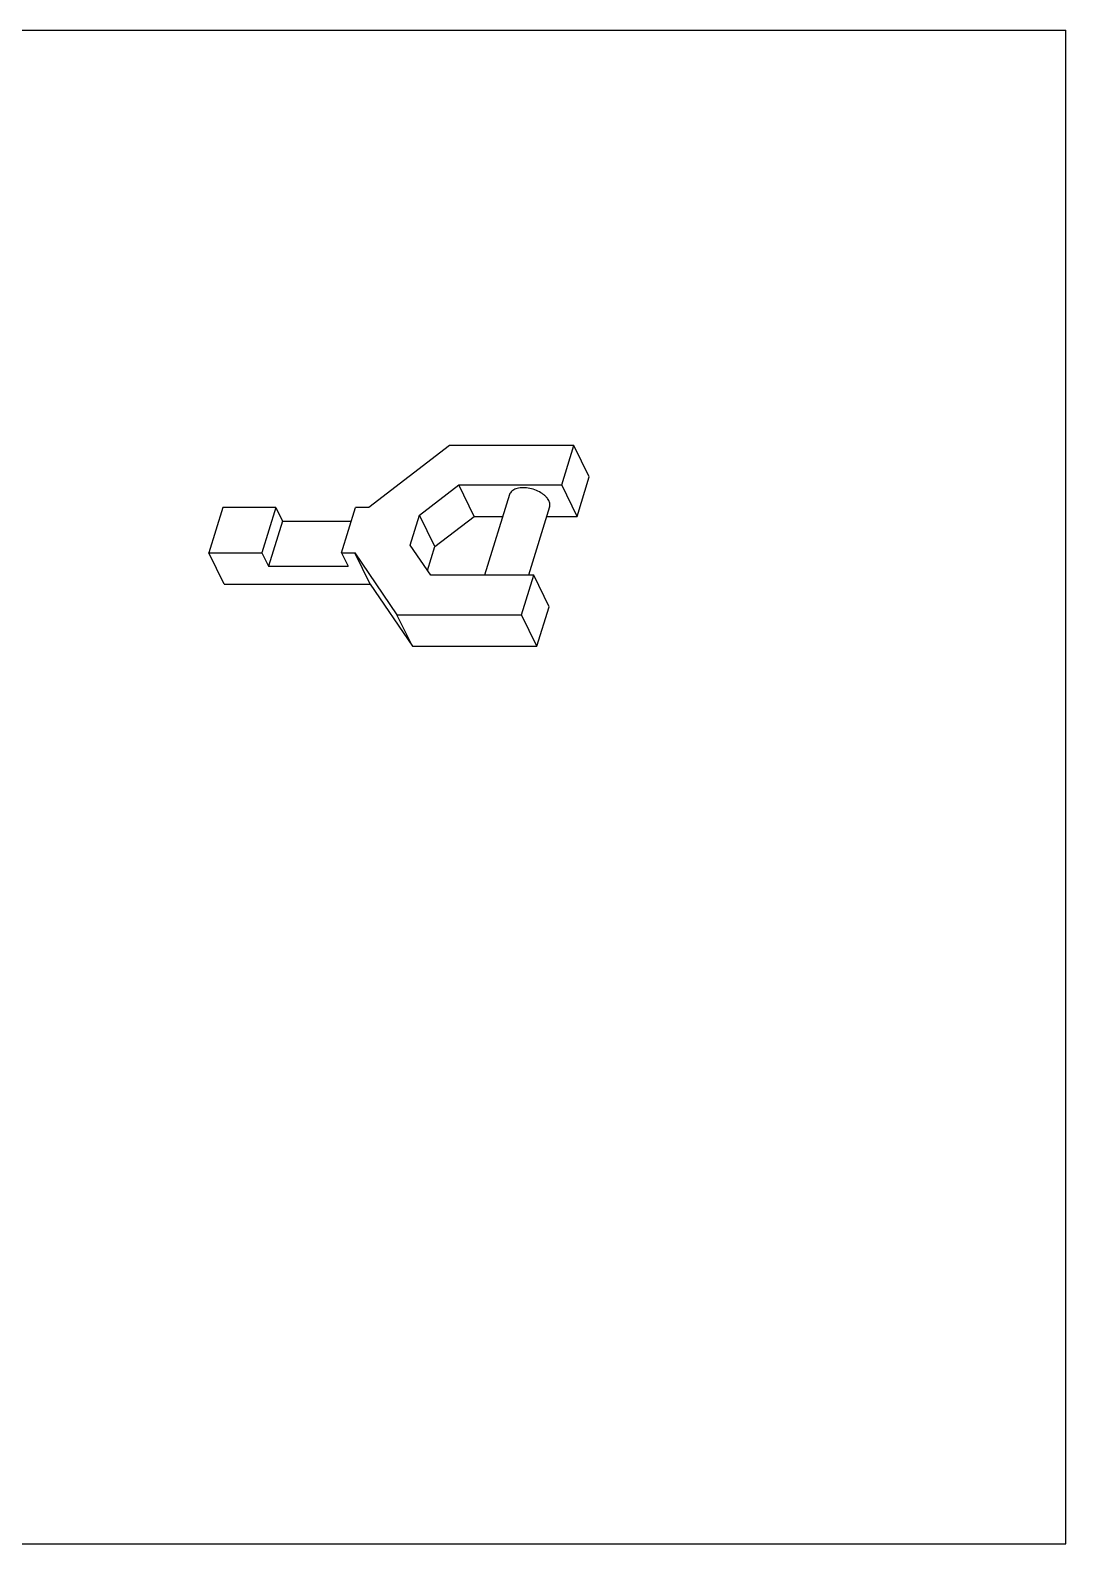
# Model space of a CAD drawing. Header units: millimetres. Extents: x 0 to 297, y 0 to 210.
# Drawn here: x 153.4 to 297, y 0 to 210 of the extents above; entities that cross this region are included whole.
import ezdxf

# ---------------------------------------------------------------- set-up
doc = ezdxf.new("R2010")
doc.units = ezdxf.units.MM
doc.header["$LTSCALE"] = 0.64311
doc.header["$MEASUREMENT"] = 0
doc.layers.get('0').update_dxf_attribs({"linetype": 'CONTINUOUS'})

msp = doc.modelspace()

# ---------------------------------------------------------------- linework, layer by layer
at = {"color": 7, "linetype": 'Continuous'}
for p, q in [((0, 210), (297, 210)), ((297, 0), (297, 210)), ((211.511, 152.39), (200.339, 143.773)), ((228.792, 152.39), (211.511, 152.39)), ((227.097, 146.907), (228.792, 152.39)), ((230.927, 148.039), (228.792, 152.39)), ((229.233, 142.555), (230.927, 148.039)), ((207.379, 142.709), (212.821, 146.907)), ((212.821, 146.907), (227.097, 146.907)), ((214.956, 142.555), (212.821, 146.907)), ((219.868, 145.587), (216.403, 134.373)), ((229.233, 142.555), (227.097, 146.907)), ((180.076, 143.773), (178.14, 137.507)), ((187.445, 143.773), (180.076, 143.773)), ((187.445, 143.773), (185.508, 137.507)), ((187.445, 143.773), (188.36, 141.908)), ((196.561, 137.507), (198.497, 143.773)), ((200.339, 143.773), (198.497, 143.773)), ((225.409, 143.875), (222.473, 134.373)), ((188.36, 141.908), (186.423, 135.642)), ((188.36, 141.908), (197.921, 141.908)), ((206.1, 138.571), (207.379, 142.709)), ((209.514, 138.358), (207.379, 142.709)), ((209.514, 138.358), (214.956, 142.555)), ((214.956, 142.555), (218.931, 142.555)), ((225.002, 142.555), (229.233, 142.555)), ((180.275, 133.155), (178.14, 137.507)), ((178.14, 137.507), (185.508, 137.507)), ((185.508, 137.507), (186.423, 135.642)), ((196.561, 137.507), (197.476, 135.642)), ((196.561, 137.507), (198.403, 137.507)), ((200.538, 133.155), (198.403, 137.507)), ((198.403, 137.507), (204.249, 128.89)), ((208.948, 134.373), (206.1, 138.571)), ((208.491, 135.047), (209.514, 138.358)), ((186.423, 135.642), (197.476, 135.642)), ((180.275, 133.155), (200.538, 133.155)), ((200.538, 133.155), (206.384, 124.539)), ((223.224, 134.373), (208.948, 134.373)), ((221.53, 128.89), (223.224, 134.373)), ((225.36, 130.022), (223.224, 134.373)), ((204.249, 128.89), (221.53, 128.89)), ((206.384, 124.539), (204.249, 128.89)), ((223.665, 124.539), (221.53, 128.89)), ((223.665, 124.539), (225.36, 130.022)), ((206.384, 124.539), (223.665, 124.539)), ((0, 0), (297, 0))]:
    msp.add_line(p, q, dxfattribs=at)
at = {"color": 7, "linetype": 'Continuous', "extrusion": (0, 0, 25.4)}
for points, knots in [([(225.31, 144.731), (225.259, 144.835), (225.129, 145.043), (224.876, 145.33), (224.564, 145.601), (224.07, 145.938), (223.362, 146.27), (222.458, 146.505), (221.697, 146.554), (221.133, 146.489), (220.762, 146.394), (220.44, 146.254), (220.176, 146.071), (219.978, 145.849), (219.895, 145.675), (219.868, 145.587)], [0, 0, 0, 0, 0.0543702, 0.1140366, 0.1786462, 0.2475197, 0.3935865, 0.5423889, 0.6832293, 0.7478893, 0.807583, 0.8620107, 0.9114422, 0.9568587, 1, 1, 1, 1]), ([(225.409, 143.874), (225.43, 143.94), (225.456, 144.078), (225.45, 144.374), (225.378, 144.593), (225.31, 144.731)], [0, 0, 0, 0, 0.2341075, 0.4753468, 1, 1, 1, 1])]:
    msp.add_open_spline(points, degree=3, knots=knots, dxfattribs=at)

doc.saveas('drawing.dxf')
